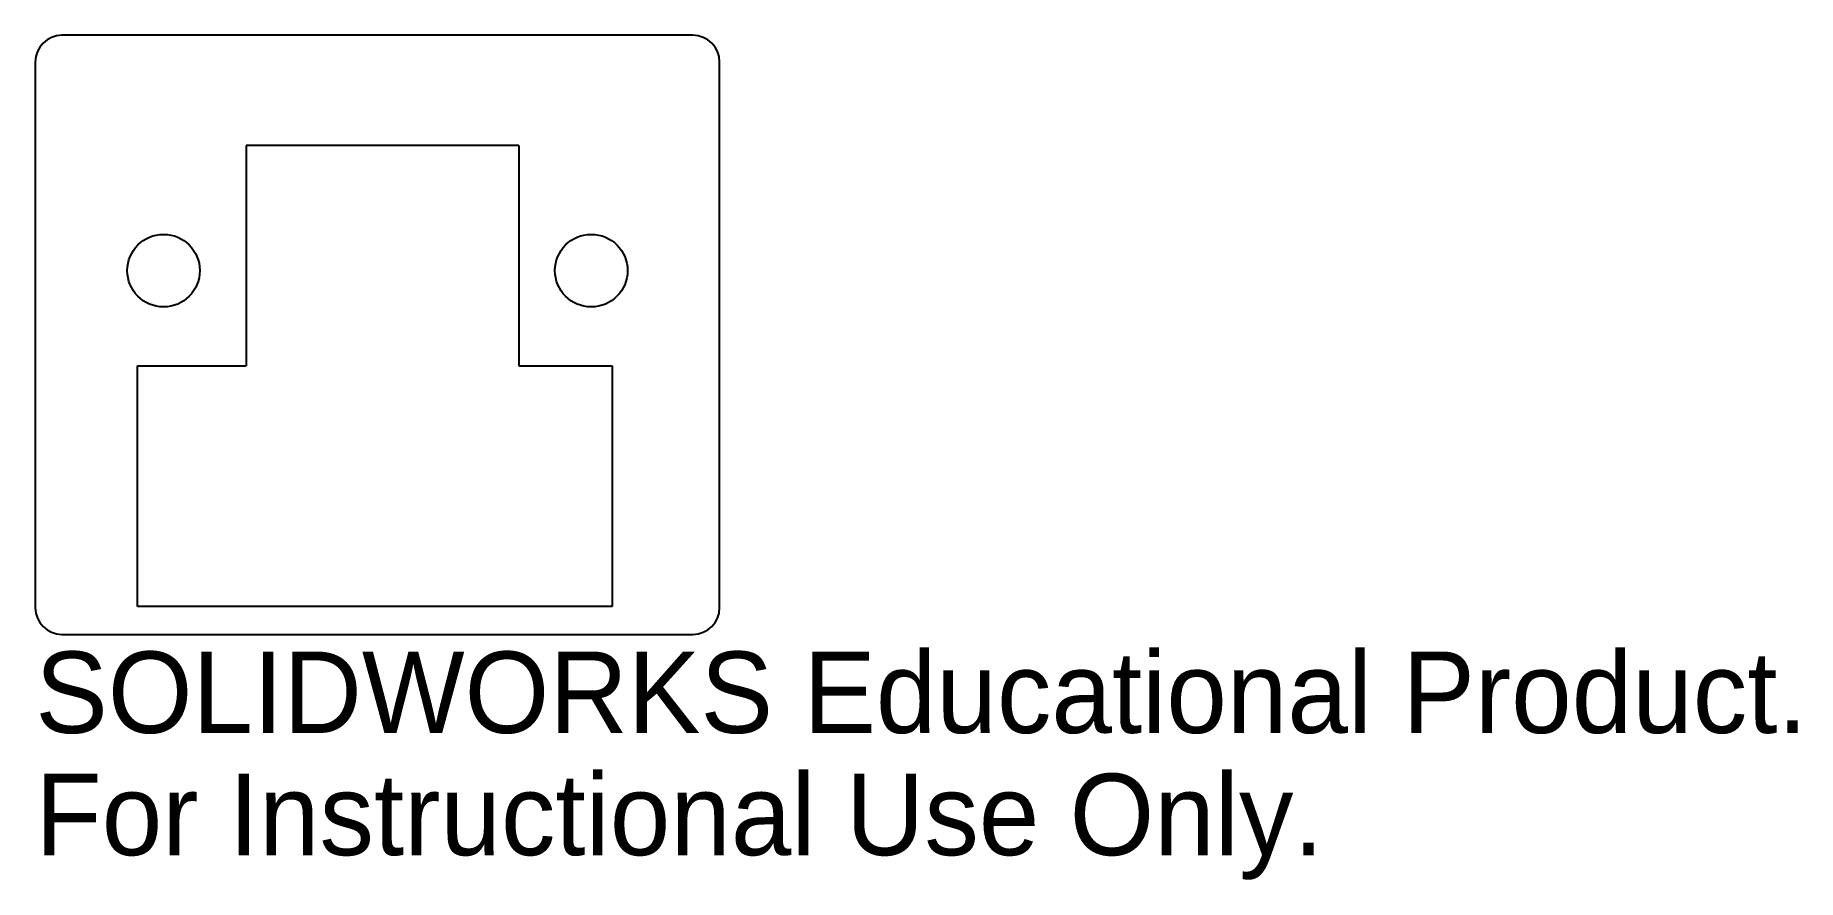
# Model space of a CAD drawing. Header units: inches. Extents: x -1.6 to 2.52, y -0.57 to 1.4.
import ezdxf

# ---------------------------------------------------------------- set-up
doc = ezdxf.new("R2010")
doc.units = ezdxf.units.IN
doc.header["$MEASUREMENT"] = 0
doc.styles.add('SLDTEXTSTYLE0', font='Arail.ttf')

msp = doc.modelspace()

# ---------------------------------------------------------------- linework, layer by layer
at = {"color": 1, "linetype": 'Continuous', "lineweight": 25}
for p, q in [((-0.0625, 1.4), (-1.5375, 1.4)), ((-1.6, 1.3375), (-1.6, 0.0625)), ((0, 0.0625), (0, 1.3375)), ((-0.4692, 1.1424), (-1.1069, 1.1424)), ((-1.1069, 1.1424), (-1.1069, 0.6275)), ((-0.4692, 1.1424), (-0.4692, 0.6275)), ((-1.3609, 0.6275), (-1.1069, 0.6275)), ((-1.3609, 0.0649), (-1.3609, 0.6275)), ((-0.4692, 0.6275), (-0.251, 0.6275)), ((-0.251, 0.6275), (-0.251, 0.0649)), ((-0.251, 0.0649), (-1.3609, 0.0649)), ((-1.5375, 0), (-0.0625, 0))]:
    msp.add_line(p, q, dxfattribs=at)
for centre in [(-1.3, 0.85), (-0.3, 0.85)]:
    msp.add_circle(centre, 0.0848, dxfattribs=at)
for centre, start, end in [((-1.5375, 1.3375), 90, 180), ((-0.0625, 1.3375), 0, 90), ((-1.5375, 0.0625), 180, 270), ((-0.0625, 0.0625), 270, 0)]:
    msp.add_arc(centre, 0.0625, start, end, dxfattribs=at)

# ---------------------------------------------------------------- texts
at = {"color": 7, "linetype": 'Continuous', "char_height": 0.1903, "attachment_point": 1, "style": 'SLDTEXTSTYLE0'}
for s, insert in [('SOLIDWORKS Educational Product.', (-1.6, -0.0401)), ('For Instructional Use Only.', (-1.6, -0.3256))]:
    msp.add_mtext(s, dxfattribs=dict(at, insert=insert))

doc.saveas('drawing.dxf')
